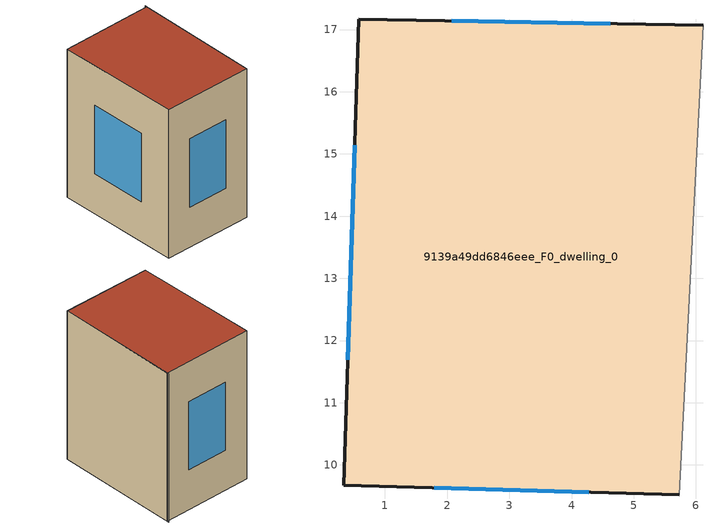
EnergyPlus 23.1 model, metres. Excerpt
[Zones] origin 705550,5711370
9139a49dd6846eee_F0_dwelling_0
 floor ground (EU_floor_Construction): 6.11,17.07 5.73,9.52 0.33,9.67 0.58,17.16 z0
 wall outside (EU_wall_Construction): 6.11,17.07 0.58,17.16 0.33,9.67 5.73,9.52 z0:9
 wall adiabatic (EU_wall_Construction): 5.73,9.52 6.11,17.07 z0:9
 window (EU_Window_Construction): 1.79,9.63 4.28,9.56 / 0.51,15.14 0.4,11.69 / 4.62,17.09 2.07,17.14 z2.43:6.57
 roof outside (EU_roof_Construction): 5.73,9.52 6.11,17.07 0.58,17.16 0.33,9.67 z9
shading: 5.73,9.52 6.1,17.16 z0:9
[Building]
EU S2 Campaign: North Axis=0; Terrain=City; Solar Distribution=FullExterior
[Site:Location]
London: Latitude=51.5; Longitude=-0.5; Time Zone=0; Elevation=25
[SizingPeriod:WeatherFileDays]
AnnualSizingPeriod: Begin Month=1; Begin Day of Month=1; End Month=12; End Day of Month=31; Day of Week for Start Day=Monday; Use Weather File Daylight Saving Period=No; Use Weather File Rain and Snow Indicators=No
[MATERIAL]
EU_InternalMass_Material: Roughness=MediumRough; Thickness=0.1; Conductivity=1; Density=1800; Specific Heat=900; Thermal Absorptance=0.9; Solar Absorptance=0.7; Visible Absorptance=0.7
[MATERIAL:NOMASS] Roughness=MediumRough; Thermal Absorptance=0.9; Solar Absorptance=0.7; Visible Absorptance=0.7
Name | Thermal Resistance
EU_wall_NoMass | 0.555556
EU_roof_NoMass | 0.510204
EU_floor_NoMass | 1.68919
[WINDOWMATERIAL:SIMPLEGLAZINGSYSTEM]
EU_Window_SimpleGlazing: UFactor=3.96; Solar Heat Gain Coefficient=0.85; Visible Transmittance=0.85
[CONSTRUCTION]
EU_wall_Construction: EU_wall_NoMass
EU_roof_Construction: EU_roof_NoMass
EU_floor_Construction: EU_floor_NoMass
EU_InternalMass_Construction: EU_InternalMass_Material
EU_Window_Construction: EU_Window_SimpleGlazing
[ZONE]
9139a49dd6846eee_F0_dwelling_0: Type=1; Multiplier=1; Ceiling Height=autocalculate; Volume=370.213; Floor Area=autocalculate; Part of Total Floor Area=Yes
[INTERNALMASS]
9139a49dd6846eee_F0_dwelling_0_EU_InternalMass: Construction=EU_InternalMass_Construction; Zone or ZoneList=9139a49dd6846eee_F0_dwelling_0; Surface Area=41.1349
[OTHEREQUIPMENT]
EU_Step8_InternalGain_9139a49dd6846eee_F0_dwelling_0_f000: Fuel Type=Electricity; Zone or ZoneList or Space or SpaceList=9139a49dd6846eee_F0_dwelling_0; Schedule=EU_Step8_GainSchedule_9139a49dd6846eee_F0_dwelling_0_f000; Design Level Calculation Method=Watts/Area; Power per Zone Floor Area=1; Fraction Latent=0; Fraction Radiant=0; Fraction Lost=0; Carbon Dioxide Generation Rate=0; EndUse Subcategory=EU_Step8_InternalGains
[ZONEVENTILATION:DESIGNFLOWRATE]
EU_ConstantAir_9139a49dd6846eee_F0_dwelling_0: Zone or ZoneList or Space or SpaceList=9139a49dd6846eee_F0_dwelling_0; Schedule=EU_AlwaysOn; Design Flow Rate Calculation Method=AirChanges/Hour; Air Changes per Hour=0.48; Ventilation Type=Natural; Fan Pressure Rise=0; Fan Total Efficiency=1; Constant Term Coefficient=1; Temperature Term Coefficient=0; Velocity Term Coefficient=0; Velocity Squared Term Coefficient=0; Minimum Indoor Temperature=-100; Maximum Indoor Temperature=100; Delta Temperature=-100; Minimum Outdoor Temperature=-100; Maximum Outdoor Temperature=100; Maximum Wind Speed=40
[HVACTEMPLATE:THERMOSTAT]
EU_HeatOnly_9139a49dd6846eee_F0_dwelling_0: Constant Heating Setpoint=20; Constant Cooling Setpoint=50
[HVACTEMPLATE:ZONE:IDEALLOADSAIRSYSTEM]
9139a49dd6846eee_F0_dwelling_0: Template Thermostat=EU_HeatOnly_9139a49dd6846eee_F0_dwelling_0; System Availability Schedule=EU_AlwaysOn; Maximum Heating Supply Air Temperature=50; Minimum Cooling Supply Air Temperature=13; Maximum Heating Supply Air Humidity Ratio=0.0156; Minimum Cooling Supply Air Humidity Ratio=0.0077; Heating Limit=NoLimit; Cooling Limit=NoLimit; Heating Availability Schedule=EU_AlwaysOn; Cooling Availability Schedule=EU_CoolingOff; Dehumidification Control Type=ConstantSensibleHeatRatio; Cooling Sensible Heat Ratio=0.7; Dehumidification Setpoint=60; Humidification Control Type=None; Humidification Setpoint=30; Outdoor Air Method=None; Outdoor Air Flow Rate per Person=0.00944; Outdoor Air Flow Rate per Zone Floor Area=0; Outdoor Air Flow Rate per Zone=0; Demand Controlled Ventilation Type=None; Outdoor Air Economizer Type=NoEconomizer; Heat Recovery Type=None; Sensible Heat Recovery Effectiveness=0.7; Latent Heat Recovery Effectiveness=0.65
[SIZING:ZONE]
9139a49dd6846eee_F0_dwelling_0: Zone Cooling Design Supply Air Temperature Input Method=SupplyAirTemperature; Zone Cooling Design Supply Air Temperature=13; Zone Heating Design Supply Air Temperature Input Method=SupplyAirTemperature; Zone Heating Design Supply Air Temperature=50; Zone Cooling Design Supply Air Humidity Ratio=0.008; Zone Heating Design Supply Air Humidity Ratio=0.008; Cooling Design Air Flow Method=DesignDay; Cooling Design Air Flow Rate=0; Cooling Minimum Air Flow per Zone Floor Area=0.000762; Cooling Minimum Air Flow=0; Cooling Minimum Air Flow Fraction=0.2; Heating Design Air Flow Method=DesignDay; Heating Design Air Flow Rate=0; Heating Maximum Air Flow per Zone Floor Area=0.002032; Heating Maximum Air Flow=0.141576; Heating Maximum Air Flow Fraction=0.3; Account for Dedicated Outdoor Air System=No; Dedicated Outdoor Air System Control Strategy=NeutralSupplyAir; Dedicated Outdoor Air Low Setpoint Temperature for Design=autosize; Dedicated Outdoor Air High Setpoint Temperature for Design=autosize; Zone Load Sizing Method=Sensible Load Only No Latent Load; Zone Latent Cooling Design Supply Air Humidity Ratio Input Method=HumidityRatioDifference; Zone Cooling Design Supply Air Humidity Ratio Difference=0.005; Zone Latent Heating Design Supply Air Humidity Ratio Input Method=HumidityRatioDifference; Zone Humidification Design Supply Air Humidity Ratio Difference=0.005
[SCHEDULE:CONSTANT]
Name | Hourly Value
EU_AlwaysOn | 1
EU_CoolingOff | 0
[SCHEDULE:FILE]
EU_Step8_GainSchedule_9139a49dd6846eee_F0_dwelling_0_f000: File=../../schedules/9139a49dd6846eee/9139a49dd6846eee_F0_dwelling_0_f000_gain.csv; Column Number=1; Rows to Skip at Top=0; Number of Hours of Data=8760; Column Separator=Comma; Interpolate to Timestep=No; Minutes per Item=60; Adjust Schedule for Daylight Savings=Yes
